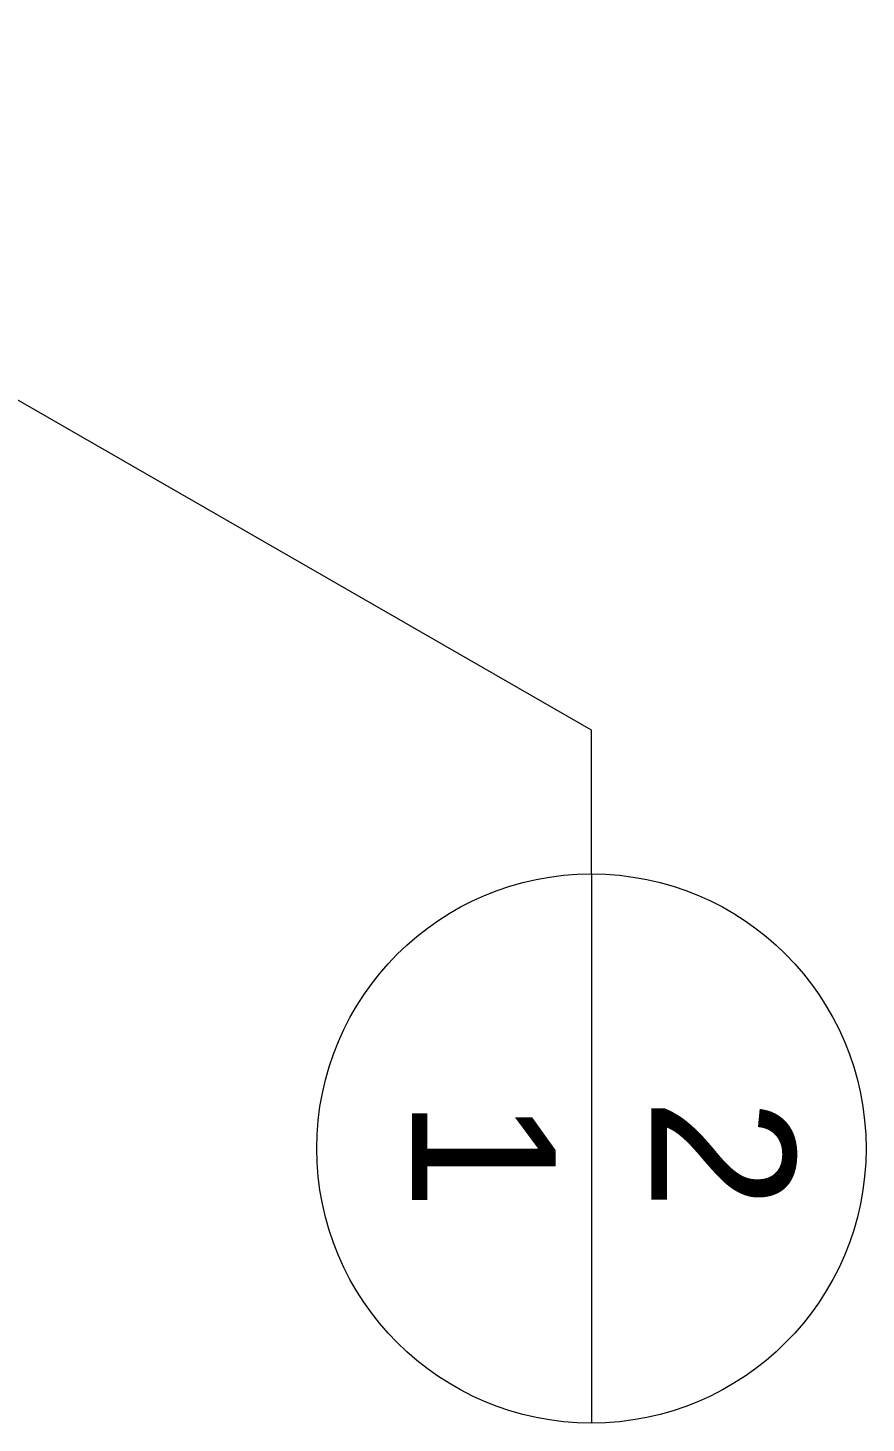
# Model space of a CAD drawing. Header units: metres. Extents: x 180 to 3220, y 13789 to 15035.
# Drawn here: x 755.11 to 759.78, y 14754.63 to 14762.39 of the extents above; entities that cross this region are included whole.
import ezdxf

# ---------------------------------------------------------------- set-up
doc = ezdxf.new("R2010")
doc.units = ezdxf.units.M
doc.header["$MEASUREMENT"] = 0
doc.layers.add('02 Выноски план', color=170, linetype='Continuous')
doc.styles.get("Standard").update_dxf_attribs({"font": 'arial.ttf'})

msp = doc.modelspace()

# ---------------------------------------------------------------- linework, layer by layer
at = {"layer": '02 Выноски план', "color": 144, "lineweight": 20}
for points in [[(758.2469, 14758.4838), (751.4506, 14762.3931)], [(758.2469, 14757.6838), (758.2469, 14758.4838)], [(758.2469, 14757.6838), (758.2469, 14754.6262)]]:
    msp.add_lwpolyline(points, dxfattribs=at)
msp.add_circle((758.2469, 14756.155), 1.5288, dxfattribs=at)

# ---------------------------------------------------------------- texts
at = {"layer": '02 Выноски план', "color": 144, "lineweight": 20, "insert": (759.3809, 14757.8872), "char_height": 0.8, "attachment_point": 1, "rotation": 270}
msp.add_mtext_dynamic_manual_height_columns('\\pxqc;{\\C0;2\\P1}', width=3.524844, gutter_width=0.5, heights=[-2.1399], dxfattribs=at)

doc.saveas('drawing.dxf')
